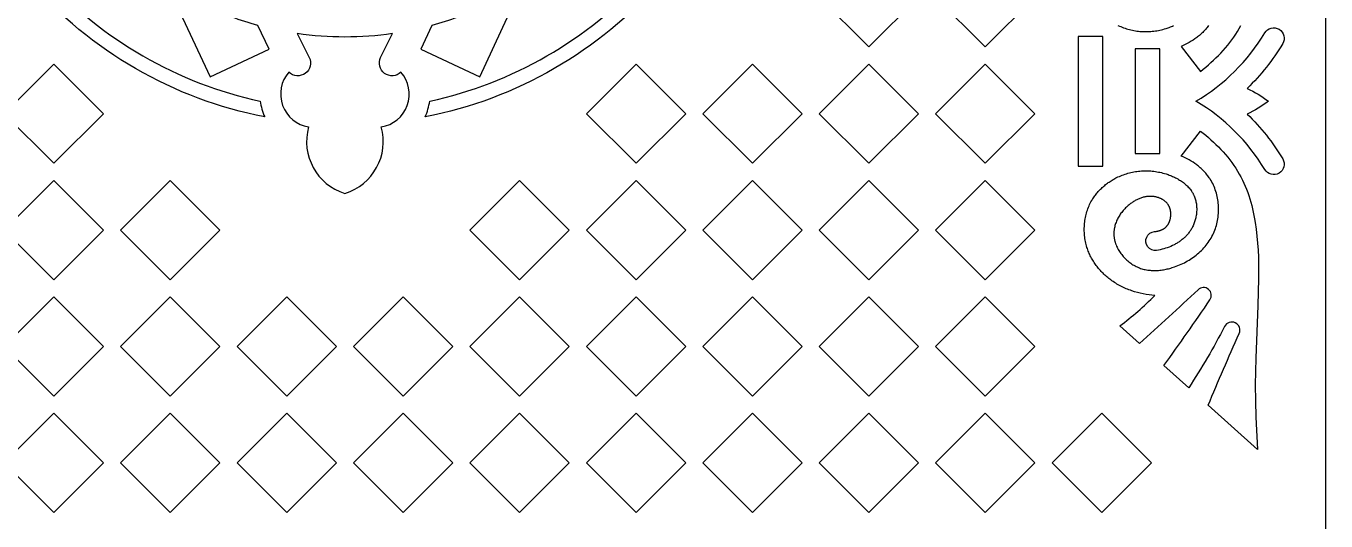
# Model space of a CAD drawing. Extents: x 15850 to 16789, y -660 to 1170.
# Drawn here: x 16167 to 16789, y -135 to 102 of the extents above; entities that cross this region are included whole.
import ezdxf

# ---------------------------------------------------------------- set-up
doc = ezdxf.new("R2010")
doc.units = 0
doc.layers.get('0').update_dxf_attribs({"linetype": 'CONTINUOUS'})

msp = doc.modelspace()

# ---------------------------------------------------------------- linework, layer by layer
for points in [[(15850.26, -659.93), (16789.06, -659.93), (16789.06, 1170.21), (15850.26, 1170.21)], [(16594.11, 115.87), (16570.35, 92.11), (16546.59, 115.87), (16570.35, 139.62)], [(16649.82, 115.87), (16626.06, 92.11), (16602.3, 115.87), (16626.06, 139.62)], [(16670.47, 97.13), (16670.47, 35.11), (16682.31, 35.11), (16682.31, 97.13)], [(16697.78, 91.17), (16697.78, 41.07), (16709.61, 41.07), (16709.61, 91.17)], [(16156.63, 60.16), (16180.39, 36.4), (16204.15, 60.16), (16180.39, 83.92)], [(16482.69, 60.16), (16458.93, 36.4), (16435.17, 60.16), (16458.93, 83.92)], [(16538.4, 60.16), (16514.64, 36.4), (16490.88, 60.16), (16514.64, 83.92)], [(16594.11, 60.16), (16570.35, 36.4), (16546.59, 60.16), (16570.35, 83.92)], [(16626.06, 83.92), (16649.82, 60.16), (16626.06, 36.4), (16602.3, 60.16)], [(16156.63, 4.45), (16180.39, -19.31), (16204.15, 4.45), (16180.39, 28.21)], [(16212.34, 4.45), (16236.1, -19.31), (16259.86, 4.45), (16236.1, 28.21)], [(16426.98, 4.45), (16403.22, -19.31), (16379.46, 4.45), (16403.22, 28.21)], [(16482.69, 4.45), (16458.93, -19.31), (16435.17, 4.45), (16458.93, 28.21)], [(16538.4, 4.45), (16514.64, -19.31), (16490.88, 4.45), (16514.64, 28.21)], [(16594.11, 4.45), (16570.35, -19.31), (16546.59, 4.45), (16570.35, 28.21)], [(16649.82, 4.45), (16626.06, -19.31), (16602.3, 4.45), (16626.06, 28.21)], [(16156.63, -51.26), (16180.39, -75.02), (16204.15, -51.26), (16180.39, -27.5)], [(16212.34, -51.26), (16236.1, -75.02), (16259.86, -51.26), (16236.1, -27.5)], [(16268.05, -51.26), (16291.81, -75.02), (16315.56, -51.26), (16291.81, -27.5)], [(16371.27, -51.26), (16347.51, -75.02), (16323.75, -51.26), (16347.51, -27.5)], [(16426.98, -51.26), (16403.22, -75.02), (16379.46, -51.26), (16403.22, -27.5)], [(16482.69, -51.26), (16458.93, -75.02), (16435.17, -51.26), (16458.93, -27.5)], [(16538.4, -51.26), (16514.64, -75.02), (16490.88, -51.26), (16514.64, -27.5)], [(16594.11, -51.26), (16570.35, -75.02), (16546.59, -51.26), (16570.35, -27.5)], [(16649.82, -51.26), (16626.06, -75.02), (16602.3, -51.26), (16626.06, -27.5)], [(16156.63, -106.97), (16180.39, -130.73), (16204.15, -106.97), (16180.39, -83.21)], [(16212.34, -106.97), (16236.1, -130.73), (16259.86, -106.97), (16236.1, -83.21)], [(16268.05, -106.97), (16291.81, -130.73), (16315.56, -106.97), (16291.81, -83.21)], [(16371.27, -106.97), (16347.51, -130.73), (16323.75, -106.97), (16347.51, -83.21)], [(16426.98, -106.97), (16403.22, -130.73), (16379.46, -106.97), (16403.22, -83.21)], [(16482.69, -106.97), (16458.93, -130.73), (16435.17, -106.97), (16458.93, -83.21)], [(16538.4, -106.97), (16514.64, -130.73), (16490.88, -106.97), (16514.64, -83.21)], [(16594.11, -106.97), (16570.35, -130.73), (16546.59, -106.97), (16570.35, -83.21)], [(16649.82, -106.97), (16626.06, -130.73), (16602.3, -106.97), (16626.06, -83.21)], [(16705.53, -106.97), (16681.77, -130.73), (16658.01, -106.97), (16681.77, -83.21)]]:
    msp.add_lwpolyline(points, close=True)
for points in [[(16168.61, 123.66, 0.07663), (16176.29, 125.55, 0.157396), (16279.11, 66.18, 0.07663), (16281.32, 58.58, -0.167014)], [(16358, 58.58, 0.07663), (16360.2, 66.18, 0.157396), (16463.03, 125.55, 0.07663), (16470.71, 123.66, -0.167014)], [(16253.38, 111.39), (16241.98, 106.07), (16255.14, 77.86), (16283.35, 91.02), (16278.03, 102.42, -0.041495)], [(16361.29, 102.42), (16355.97, 91.02), (16384.18, 77.86), (16397.34, 106.07), (16385.94, 111.39, -0.041495)], [(16726.85, 66.12, 0.12469), (16759.77, 98.83, -1), (16768.35, 93.68, -0.065745), (16751.32, 72.27, -0.052644), (16761.48, 66.12, -0.052644), (16751.32, 59.97, -0.065745), (16768.35, 38.56, -1), (16759.77, 33.41, 0.12469)], [(16296.88, 98.49), (16302.57, 87.11, -0.847837), (16292.84, 80.05, 0.588609), (16302.3, 53.79, 0.408117), (16319.66, 22.02, 0.408117), (16337.02, 53.79, 0.588609), (16346.48, 80.05, -0.847837), (16336.75, 87.11), (16342.43, 98.49, -0.072316)], [(16728.94, 51.85), (16730.23, 50.84), (16731.51, 49.8), (16732.77, 48.74), (16734.01, 47.65), (16735.23, 46.54), (16736.43, 45.4), (16737.61, 44.24), (16738.76, 43.05), (16739.88, 41.83), (16740.97, 40.6), (16742.02, 39.34), (16743.05, 38.05), (16744.03, 36.74), (16744.98, 35.41), (16745.89, 34.06), (16746.75, 32.68), (16747.57, 31.28), (16748.34, 29.86), (16749.07, 28.41), (16749.76, 26.95), (16750.41, 25.47), (16751.01, 23.97), (16751.59, 22.45), (16752.12, 20.92), (16752.62, 19.37), (16753.08, 17.8), (16753.51, 16.22), (16753.9, 14.63), (16754.27, 13.02), (16754.6, 11.41), (16754.91, 9.78), (16755.18, 8.14), (16755.66, 4.84), (16756.04, 1.51), (16756.33, -1.84), (16756.54, -5.2), (16756.69, -8.58), (16756.77, -11.95), (16756.79, -18.68), (16756.49, -31.6), (16755.43, -56.95), (16755.19, -69.59), (16755.27, -77.33), (16755.52, -85.1), (16756.33, -100.63), (16732.7, -79.42, -0.007496), (16747.54, -45.07, 0.975292), (16740.51, -41.7, -0.027938), (16723.36, -71.04), (16711.47, -60.38, 0.009727), (16733.54, -28.89, 0.894674), (16727.87, -24.09, -0.006154), (16699.83, -49.93), (16690.39, -41.46, 0.038203), (16707.17, -26.83), (16705.78, -26.71), (16704.39, -26.55), (16702.99, -26.34), (16701.6, -26.09), (16700.22, -25.79), (16698.85, -25.45), (16697.49, -25.06), (16696.14, -24.62), (16695.47, -24.39), (16694.8, -24.14), (16694.14, -23.88), (16693.49, -23.61), (16692.84, -23.33), (16692.19, -23.03), (16691.55, -22.73), (16690.92, -22.41), (16690.29, -22.08), (16689.67, -21.74), (16689.05, -21.38), (16688.45, -21.02), (16687.85, -20.64), (16687.26, -20.25), (16686.67, -19.84), (16686.1, -19.43), (16685.61, -19.06), (16685.12, -18.69), (16684.64, -18.3), (16684.17, -17.91), (16683.71, -17.5), (16683.26, -17.09), (16682.81, -16.67), (16682.37, -16.24), (16681.94, -15.81), (16681.51, -15.36), (16681.1, -14.91), (16680.69, -14.45), (16680.29, -13.99), (16679.9, -13.51), (16679.52, -13.03), (16679.15, -12.54), (16678.79, -12.05), (16678.44, -11.54), (16678.1, -11.04), (16677.77, -10.52), (16677.45, -10), (16677.14, -9.47), (16676.85, -8.93), (16676.56, -8.39), (16676.29, -7.84), (16676.02, -7.29), (16675.77, -6.73), (16675.53, -6.17), (16675.3, -5.6), (16675.09, -5.02), (16674.88, -4.44), (16674.7, -3.86), (16674.49, -3.17), (16674.3, -2.47), (16674.13, -1.77), (16673.98, -1.06), (16673.85, -0.35), (16673.73, 0.36), (16673.63, 1.08), (16673.55, 1.8), (16673.49, 2.53), (16673.45, 3.25), (16673.42, 3.98), (16673.41, 4.71), (16673.42, 5.43), (16673.44, 6.16), (16673.49, 6.89), (16673.55, 7.61), (16673.63, 8.34), (16673.73, 9.06), (16673.84, 9.77), (16673.98, 10.49), (16674.13, 11.19), (16674.29, 11.9), (16674.48, 12.6), (16674.68, 13.29), (16674.91, 13.97), (16675.15, 14.65), (16675.4, 15.33), (16675.68, 15.99), (16675.97, 16.64), (16676.28, 17.29), (16676.61, 17.92), (16676.96, 18.55), (16677.23, 19.01), (16677.51, 19.46), (16677.8, 19.91), (16678.1, 20.36), (16678.41, 20.79), (16678.73, 21.22), (16679.06, 21.65), (16679.39, 22.06), (16679.74, 22.47), (16680.09, 22.88), (16680.45, 23.27), (16680.82, 23.66), (16681.2, 24.04), (16681.58, 24.42), (16681.97, 24.78), (16682.37, 25.14), (16682.77, 25.5), (16683.19, 25.84), (16683.6, 26.18), (16684.03, 26.51), (16684.46, 26.83), (16684.89, 27.15), (16685.34, 27.45), (16685.78, 27.75), (16686.24, 28.04), (16686.69, 28.33), (16687.16, 28.6), (16687.62, 28.87), (16688.09, 29.12), (16688.57, 29.37), (16689.53, 29.85), (16690.2, 30.15), (16690.87, 30.44), (16691.55, 30.71), (16692.23, 30.96), (16692.92, 31.2), (16693.61, 31.42), (16694.31, 31.63), (16695.02, 31.82), (16695.73, 31.99), (16696.44, 32.15), (16697.15, 32.29), (16697.87, 32.41), (16698.6, 32.52), (16699.32, 32.61), (16700.05, 32.68), (16700.78, 32.74), (16701.51, 32.78), (16702.25, 32.8), (16702.98, 32.81), (16703.72, 32.8), (16704.46, 32.77), (16705.19, 32.72), (16705.93, 32.66), (16706.67, 32.58), (16707.41, 32.49), (16708.14, 32.37), (16708.88, 32.24), (16709.61, 32.09), (16710.34, 31.93), (16711.07, 31.74), (16711.8, 31.54), (16712.53, 31.32), (16713.57, 30.97), (16714.09, 30.78), (16714.61, 30.59), (16715.12, 30.38), (16715.63, 30.16), (16716.13, 29.94), (16716.63, 29.7), (16717.12, 29.46), (16717.61, 29.21), (16718.09, 28.94), (16718.56, 28.67), (16719.03, 28.39), (16719.49, 28.1), (16719.94, 27.8), (16720.38, 27.48), (16720.81, 27.16), (16721.23, 26.83), (16721.64, 26.49), (16722.04, 26.15), (16722.43, 25.79), (16722.8, 25.42), (16723.17, 25.04), (16723.52, 24.65), (16723.85, 24.26), (16724.18, 23.85), (16724.49, 23.43), (16724.63, 23.22), (16724.78, 23), (16724.92, 22.79), (16725.06, 22.57), (16725.19, 22.35), (16725.32, 22.12), (16725.44, 21.9), (16725.56, 21.67), (16725.68, 21.43), (16725.79, 21.2), (16725.89, 20.98), (16725.99, 20.75), (16726.08, 20.53), (16726.17, 20.3), (16726.34, 19.84), (16726.49, 19.37), (16726.63, 18.9), (16726.75, 18.42), (16726.86, 17.93), (16726.95, 17.44), (16727.03, 16.94), (16727.09, 16.44), (16727.14, 15.94), (16727.18, 15.43), (16727.2, 14.93), (16727.2, 14.42), (16727.2, 13.91), (16727.17, 13.4), (16727.14, 12.88), (16727.09, 12.37), (16727.03, 11.86), (16726.95, 11.36), (16726.86, 10.85), (16726.76, 10.35), (16726.64, 9.85), (16726.51, 9.35), (16726.37, 8.86), (16726.21, 8.37), (16726.04, 7.89), (16725.86, 7.41), (16725.66, 6.94), (16725.46, 6.48), (16725.24, 6.02), (16725.01, 5.58), (16724.79, 5.2), (16724.57, 4.82), (16724.34, 4.45), (16724.11, 4.09), (16723.86, 3.73), (16723.6, 3.38), (16723.34, 3.04), (16723.07, 2.71), (16722.79, 2.38), (16722.51, 2.05), (16722.21, 1.74), (16721.92, 1.43), (16721.61, 1.12), (16721.3, 0.83), (16720.98, 0.54), (16720.65, 0.25), (16720.32, -0.02), (16719.98, -0.29), (16719.64, -0.56), (16719.29, -0.81), (16718.94, -1.06), (16718.58, -1.31), (16718.22, -1.54), (16717.85, -1.77), (16717.48, -2), (16717.11, -2.21), (16716.73, -2.42), (16716.35, -2.62), (16715.57, -3.01), (16714.79, -3.37), (16713.97, -3.7), (16713.14, -4.01), (16712.3, -4.29), (16711.46, -4.54), (16710.61, -4.77), (16709.75, -4.96), (16708.89, -5.13), (16708.03, -5.26, -1.025614), (16706.99, 3.72), (16707.39, 3.77), (16707.8, 3.82), (16708.2, 3.89), (16708.59, 3.97), (16708.79, 4.01), (16708.98, 4.06), (16709.17, 4.11), (16709.36, 4.16), (16709.55, 4.22), (16709.73, 4.28), (16709.92, 4.35), (16710.1, 4.41), (16710.28, 4.49), (16710.45, 4.56), (16710.63, 4.64), (16710.8, 4.72), (16710.97, 4.81), (16711.13, 4.9), (16711.3, 5), (16711.46, 5.1), (16711.62, 5.2), (16711.77, 5.31), (16711.92, 5.42), (16712.07, 5.54), (16712.22, 5.66), (16712.36, 5.79), (16712.49, 5.92), (16712.63, 6.05), (16712.73, 6.16), (16712.84, 6.28), (16712.94, 6.4), (16713.04, 6.52), (16713.13, 6.64), (16713.22, 6.77), (16713.31, 6.89), (16713.4, 7.03), (16713.49, 7.16), (16713.57, 7.29), (16713.65, 7.43), (16713.73, 7.57), (16713.8, 7.71), (16713.88, 7.86), (16713.95, 8), (16714.01, 8.15), (16714.08, 8.3), (16714.14, 8.45), (16714.2, 8.6), (16714.26, 8.76), (16714.31, 8.91), (16714.36, 9.07), (16714.41, 9.23), (16714.46, 9.39), (16714.55, 9.71), (16714.62, 10.04), (16714.68, 10.37), (16714.73, 10.7), (16714.77, 11.03), (16714.8, 11.37), (16714.82, 11.7), (16714.83, 12.04), (16714.82, 12.37), (16714.82, 12.54), (16714.81, 12.71), (16714.79, 12.87), (16714.78, 13.04), (16714.76, 13.2), (16714.74, 13.37), (16714.71, 13.53), (16714.69, 13.7), (16714.66, 13.86), (16714.62, 14.02), (16714.59, 14.18), (16714.55, 14.34), (16714.5, 14.49), (16714.46, 14.65), (16714.41, 14.8), (16714.36, 14.96), (16714.3, 15.11), (16714.24, 15.26), (16714.18, 15.41), (16714.12, 15.55), (16714.05, 15.7), (16713.98, 15.84), (16713.92, 15.95), (16713.87, 16.06), (16713.8, 16.17), (16713.74, 16.27), (16713.68, 16.38), (16713.61, 16.48), (16713.47, 16.69), (16713.33, 16.88), (16713.18, 17.08), (16713.02, 17.27), (16712.86, 17.45), (16712.69, 17.63), (16712.51, 17.8), (16712.33, 17.97), (16712.14, 18.13), (16711.95, 18.29), (16711.76, 18.44), (16711.56, 18.59), (16711.35, 18.73), (16711.15, 18.87), (16710.93, 19), (16710.72, 19.13), (16710.5, 19.25), (16710.28, 19.37), (16710.05, 19.48), (16709.83, 19.58), (16709.59, 19.69), (16709.36, 19.78), (16709.13, 19.87), (16708.89, 19.96), (16708.65, 20.04), (16708.42, 20.11), (16708.18, 20.18), (16707.94, 20.24), (16707.69, 20.3), (16707.49, 20.34), (16707.29, 20.38), (16707.09, 20.42), (16706.88, 20.45), (16706.68, 20.48), (16706.48, 20.51), (16706.07, 20.55), (16705.66, 20.58), (16705.26, 20.59), (16704.85, 20.59), (16704.44, 20.58), (16704.04, 20.55), (16703.63, 20.51), (16703.22, 20.46), (16702.82, 20.39), (16702.42, 20.32), (16702.02, 20.23), (16701.62, 20.13), (16701.22, 20.01), (16700.82, 19.89), (16700.43, 19.76), (16700.04, 19.61), (16699.65, 19.46), (16699.26, 19.29), (16698.88, 19.12), (16698.5, 18.94), (16698.12, 18.74), (16697.75, 18.54), (16697.38, 18.33), (16697.02, 18.11), (16696.66, 17.88), (16696.3, 17.64), (16695.95, 17.4), (16695.6, 17.15), (16695.26, 16.89), (16694.82, 16.54), (16694.38, 16.18), (16693.96, 15.8), (16693.55, 15.42), (16693.15, 15.03), (16692.75, 14.62), (16692.37, 14.21), (16692, 13.79), (16691.65, 13.35), (16691.3, 12.91), (16690.97, 12.46), (16690.65, 12.01), (16690.34, 11.54), (16690.05, 11.07), (16689.77, 10.59), (16689.51, 10.11), (16689.26, 9.62), (16689.03, 9.13), (16688.81, 8.63), (16688.61, 8.12), (16688.42, 7.61), (16688.25, 7.1), (16688.1, 6.58), (16687.97, 6.07), (16687.86, 5.54), (16687.81, 5.28), (16687.76, 5.02), (16687.72, 4.76), (16687.68, 4.5), (16687.65, 4.23), (16687.62, 3.97), (16687.6, 3.7), (16687.59, 3.44), (16687.57, 3.18), (16687.57, 2.91), (16687.57, 2.65), (16687.57, 2.38), (16687.58, 2.12), (16687.59, 1.85), (16687.61, 1.57), (16687.64, 1.28), (16687.67, 1), (16687.71, 0.71), (16687.76, 0.43), (16687.81, 0.15), (16687.87, -0.14), (16687.93, -0.42), (16688, -0.7), (16688.07, -0.98), (16688.15, -1.26), (16688.23, -1.54), (16688.32, -1.82), (16688.42, -2.1), (16688.52, -2.37), (16688.62, -2.65), (16688.85, -3.19), (16689.09, -3.73), (16689.36, -4.26), (16689.64, -4.79), (16689.94, -5.31), (16690.26, -5.82), (16690.59, -6.32), (16690.94, -6.81), (16691.3, -7.3), (16691.68, -7.77), (16692.08, -8.23), (16692.48, -8.68), (16692.9, -9.12), (16693.34, -9.54), (16693.78, -9.96), (16694.23, -10.36), (16694.7, -10.74), (16695.18, -11.11), (16695.66, -11.46), (16696.15, -11.8), (16696.66, -12.12), (16697.16, -12.43), (16697.68, -12.71), (16698.2, -12.98), (16698.74, -13.23), (16699.27, -13.47), (16699.82, -13.68), (16700.37, -13.88), (16700.92, -14.05), (16701.48, -14.21), (16702.04, -14.36), (16702.6, -14.48), (16703.17, -14.59), (16703.74, -14.68), (16704.32, -14.76), (16704.9, -14.82), (16705.48, -14.87), (16706.06, -14.9), (16706.64, -14.91), (16707.23, -14.91), (16707.82, -14.9), (16708.4, -14.87), (16708.99, -14.83), (16709.58, -14.77), (16710.17, -14.71), (16710.76, -14.63), (16711.35, -14.53), (16711.94, -14.43), (16712.52, -14.31), (16713.11, -14.18), (16713.69, -14.04), (16714.28, -13.89), (16714.86, -13.73), (16715.43, -13.55), (16716.58, -13.18), (16717.38, -12.89), (16718.18, -12.58), (16718.97, -12.26), (16719.76, -11.91), (16720.53, -11.55), (16721.29, -11.16), (16722.04, -10.77), (16722.79, -10.35), (16723.52, -9.91), (16724.24, -9.46), (16724.94, -8.99), (16725.64, -8.51), (16726.32, -8.01), (16726.98, -7.49), (16727.63, -6.96), (16728.27, -6.41), (16728.89, -5.84), (16729.49, -5.26), (16730.08, -4.66), (16730.65, -4.05), (16731.2, -3.43), (16731.73, -2.79), (16732.24, -2.13), (16732.73, -1.46), (16733.2, -0.78), (16733.65, -0.08), (16734.08, 0.63), (16734.49, 1.35), (16734.87, 2.09), (16735.23, 2.84), (16735.57, 3.6), (16735.88, 4.37), (16736.16, 5.13), (16736.41, 5.9), (16736.64, 6.68), (16736.85, 7.47), (16737.03, 8.27), (16737.19, 9.08), (16737.33, 9.89), (16737.44, 10.7), (16737.53, 11.52), (16737.6, 12.35), (16737.64, 13.17), (16737.66, 14), (16737.66, 14.83), (16737.63, 15.65), (16737.58, 16.48), (16737.51, 17.3), (16737.41, 18.13), (16737.3, 18.94), (16737.15, 19.76), (16736.99, 20.56), (16736.8, 21.36), (16736.59, 22.16), (16736.35, 22.94), (16736.1, 23.72), (16735.82, 24.48), (16735.51, 25.24), (16735.19, 25.98), (16734.84, 26.71), (16734.46, 27.43), (16734.07, 28.13), (16733.65, 28.81), (16733.43, 29.15), (16733.21, 29.48), (16732.9, 29.93), (16732.58, 30.36), (16732.25, 30.79), (16731.91, 31.2), (16731.56, 31.62), (16731.21, 32.02), (16730.84, 32.41), (16730.47, 32.8), (16730.08, 33.18), (16729.69, 33.55), (16729.3, 33.92), (16728.89, 34.28), (16728.48, 34.63), (16728.06, 34.97), (16727.64, 35.3), (16727.2, 35.63), (16726.33, 36.26), (16725.43, 36.87), (16724.51, 37.44), (16723.57, 37.99), (16722.62, 38.5), (16721.66, 38.99), (16720.69, 39.45), (16719.72, 39.88)]]:
    msp.add_lwpolyline(points, format="xyb", close=True)
for points in [[(16689.53, 102.4), (16690.2, 102.09), (16690.87, 101.81), (16691.55, 101.53), (16692.23, 101.28), (16692.92, 101.04), (16693.61, 100.82), (16694.31, 100.61), (16695.02, 100.42), (16695.73, 100.25), (16696.44, 100.09), (16697.15, 99.95), (16697.87, 99.83), (16698.6, 99.72), (16699.32, 99.63), (16700.05, 99.56), (16700.78, 99.5), (16701.51, 99.46), (16702.25, 99.44), (16702.98, 99.43), (16703.72, 99.45), (16704.46, 99.47), (16705.19, 99.52), (16705.93, 99.58), (16706.67, 99.66), (16707.41, 99.76), (16708.14, 99.87), (16708.88, 100), (16709.61, 100.15), (16710.34, 100.32), (16711.07, 100.5), (16711.8, 100.7), (16712.53, 100.92), (16713.57, 101.27), (16714.09, 101.46), (16714.61, 101.66), (16715.12, 101.86), (16715.63, 102.08), (16716.13, 102.3)], [(16732.9, 102.32), (16732.58, 101.88), (16732.25, 101.46), (16731.91, 101.04), (16731.56, 100.63), (16731.21, 100.22), (16730.84, 99.83), (16730.47, 99.44), (16730.08, 99.06), (16729.69, 98.69), (16729.3, 98.32), (16728.89, 97.97), (16728.48, 97.62), (16728.06, 97.27), (16727.64, 96.94), (16727.2, 96.61), (16726.33, 95.98), (16725.43, 95.37), (16724.51, 94.8), (16723.57, 94.26), (16722.62, 93.74), (16721.66, 93.25), (16720.69, 92.79), (16719.72, 92.36), (16728.94, 80.39), (16730.23, 81.4), (16731.51, 82.44), (16732.77, 83.5), (16734.01, 84.59), (16735.23, 85.7), (16736.43, 86.84), (16737.61, 88.01), (16738.76, 89.2), (16739.88, 90.41), (16740.97, 91.65), (16742.02, 92.91), (16743.05, 94.19), (16744.03, 95.5), (16744.98, 96.83), (16745.89, 98.19), (16746.75, 99.56), (16747.57, 100.96), (16748.34, 102.39)]]:
    msp.add_lwpolyline(points)

doc.saveas('drawing.dxf')
